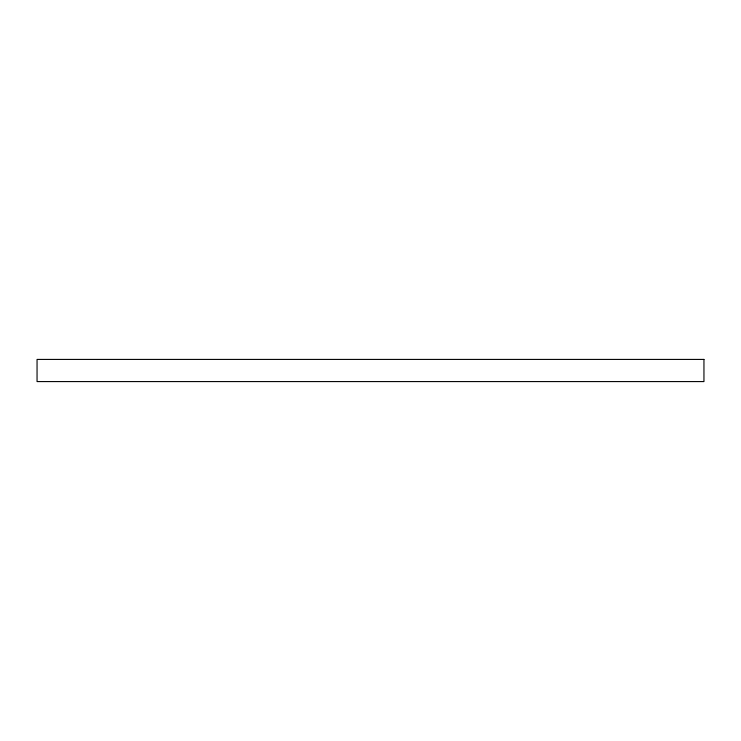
<?xml version="1.0" encoding="UTF-8"?>
<svg xmlns="http://www.w3.org/2000/svg" width="741" height="741" viewBox="0 0 741 741"><rect width="100%" height="100%" fill="white"/><g stroke="black" fill="none" stroke-linecap="round" stroke-linejoin="round"><path stroke-width="1.11" d="M703.95 359.422L37.05 359.422L37.05 381.578L703.95 381.578L703.95 359.422"/></g></svg>
